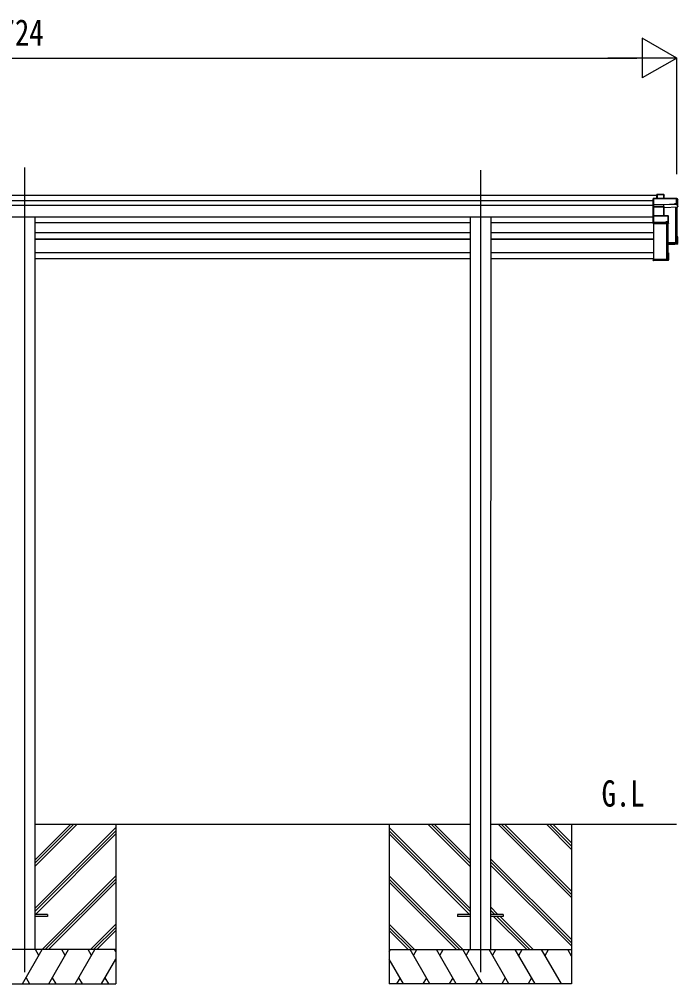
# Model space of a CAD drawing. Units: millimetres, scale not verified. Extents: x -14718 to 14718, y -10395 to 10395.
# Drawn here: x 599 to 3489, y -5538 to -1304 of the extents above; entities that cross this region are included whole.
import ezdxf
from ezdxf.enums import TextEntityAlignment as Align

# ---------------------------------------------------------------- set-up
doc = ezdxf.new("R2010")
doc.units = ezdxf.units.MM
doc.header["$LTSCALE"] = 50
for name, color, linetype in [('0-2_USER1', 3, 'Continuous'), ('0-4_YKK_12', 2, 'Continuous'), ('0-5_YKK_13', 4, 'Continuous'), ('0-6_YKK_A1', 4, 'Continuous'), ('0-7_YKK_D', 6, 'Continuous')]:
    doc.layers.add(name, color=color, linetype=linetype)
doc.styles.add('ＭＳ ゴシック', font='')
doc.styles.get('ＭＳ ゴシック').set_extended_font_data('MS Gothic')

msp = doc.modelspace()

# ---------------------------------------------------------------- linework, layer by layer
at = {"layer": '0-4_YKK_12'}
for p, q in [((622.57, -1954.32), (622.57, -2422.32)), ((2622.57, -1965.55), (2622.57, -2422.32)), ((622.57, -2422.32), (622.57, -5487.5)), ((2622.57, -2422.32), (2622.57, -5487.5))]:
    msp.add_line(p, q, dxfattribs=at)
at = {"layer": '0-5_YKK_13'}
for p, q in [((3396.67, -2073.78), (3397.52, -2072.84)), ((3396.67, -2090.54), (3396.67, -2073.78)), ((3397.52, -2090.54), (3397.52, -2072.84)), ((3397.67, -2072.73), (3427.23, -2072.73)), ((3427.23, -2073.18), (3427.23, -2072.73)), ((3427.66, -2072.98), (3429.41, -2075.97)), ((3427.73, -2073.23), (3427.73, -2090.54)), ((3429.48, -2076.22), (3427.73, -2073.23)), ((3381.52, -2090.65), (3380.67, -2091.59)), ((3380.67, -2117.01), (3380.67, -2091.59)), ((3381.67, -2090.98), (3381.67, -2117.37)), ((3483.7, -2090.98), (3381.67, -2090.98)), ((3381.82, -2090.54), (3483.7, -2090.54)), ((3428.16, -2117.37), (3476.17, -2115.28)), ((3476.17, -2115.83), (3428.17, -2117.91)), ((3429.48, -2090.54), (3429.48, -2076.22)), ((3476.17, -2115.28), (3476.17, -2115.83)), ((3483.7, -2090.98), (3483.7, -2090.54)), ((3483.7, -2112.86), (3483.7, -2090.98)), ((3484.13, -2090.78), (3488.54, -2098.33)), ((3484.2, -2112.91), (3484.66, -2113.7)), ((3484.66, -2116.7), (3484.66, -2113.7)), ((3484.66, -2116.7), (3488.61, -2127.21)), ((3488.61, -2127.21), (3488.61, -2098.57)), ((3381.53, -2117.72), (3380.67, -2117.01)), ((3380.67, -2126.51), (3380.67, -2117.01)), ((3381.81, -2127.46), (3380.67, -2126.51)), ((3380.67, -2167.31), (3380.67, -2126.51)), ((3381.67, -2117.37), (3428.16, -2117.37)), ((3381.67, -2117.91), (3381.67, -2127.27)), ((3428.17, -2117.91), (3381.67, -2117.91)), ((3381.67, -2127.27), (3427.7, -2127.27)), ((3381.67, -2127.81), (3381.67, -2166.29)), ((3427.7, -2127.27), (3427.7, -2127.81)), ((3428.17, -2127.29), (3428.17, -2117.91)), ((3428.2, -2127.9), (3428.2, -2166.29)), ((3429.06, -2130.2), (3428.2, -2127.9)), ((3428.68, -2127.4), (3429.57, -2129.77)), ((3429.09, -2166.29), (3429.09, -2130.08)), ((3429.57, -2129.77), (3488.61, -2127.21)), ((3381.53, -2166.42), (3380.67, -2167.31)), ((3380.67, -2194.28), (3380.67, -2167.31)), ((3381.53, -2195), (3380.67, -2194.28)), ((3380.67, -2199.66), (3380.67, -2194.28)), ((3380.67, -2199.66), (3380.67, -2199.66)), ((3381.67, -2200.5), (3380.67, -2199.66)), ((3381.67, -2166.29), (3446.13, -2166.29)), ((3381.67, -2166.74), (3381.67, -2194.65)), ((3381.67, -2194.65), (3438.6, -2194.65)), ((3381.67, -2195.19), (3381.67, -2200.5)), ((3438.6, -2195.19), (3381.67, -2195.19)), ((3381.67, -2200.5), (3448.09, -2200.5)), ((3438.6, -2192.13), (3446.13, -2192.13)), ((3438.6, -2194.65), (3438.6, -2192.13)), ((3438.6, -2194.65), (3438.6, -2195.19)), ((3438.6, -2196.44), (3438.6, -2195.19)), ((3446.59, -2196.44), (3438.6, -2196.44)), ((3446.13, -2166.29), (3446.13, -2166.74)), ((3446.42, -2166.39), (3448.39, -2167.79)), ((3448.09, -2200.5), (3446.59, -2196.44)), ((3446.63, -2192.18), (3447.09, -2192.97)), ((3447.09, -2195.94), (3447.09, -2192.97)), ((3447.09, -2195.94), (3448.59, -2200)), ((3448.59, -2200), (3448.59, -2168.19)), ((3444.67, -2287.5), (3486.17, -2285.7)), ((3481.82, -2282.41), (3481.82, -2285.89)), ((3484.67, -2259.02), (3488.15, -2259.02)), ((3484.67, -2259.13), (3488.47, -2259.13)), ((3484.67, -2259.89), (3487.67, -2259.89)), ((3484.67, -2263.93), (3486.17, -2261.38)), ((3484.67, -2261.38), (3486.17, -2261.38)), ((3486.17, -2285.7), (3486.17, -2261.38)), ((3487.67, -2259.89), (3488.49, -2259.15)), ((3487.67, -2259.89), (3487.67, -2287.13)), ((3488.61, -2288.12), (3488.61, -2259.49)), ((3487.67, -2287.13), (3444.67, -2289)), ((3476.17, -2291.82), (3444.67, -2293.19)), ((3476.17, -2291.82), (3448.59, -2293.02)), ((3484.66, -2291.12), (3476.17, -2291.49)), ((3476.17, -2291.49), (3476.17, -2291.82)), ((3484.66, -2291.12), (3488.61, -2288.12)), ((3380.67, -2354.07), (3382.67, -2354.07)), ((3380.67, -2354.07), (3380.67, -2354.51)), ((3380.67, -2354.51), (3380.67, -2360.38)), ((3380.67, -2354.51), (3382.67, -2354.51)), ((3447.65, -2360.38), (3380.67, -2360.38)), ((3381.67, -2361.42), (3380.67, -2360.38)), ((3381.53, -2362.7), (3380.67, -2361.8)), ((3381.67, -2361.42), (3448.09, -2361.42)), ((3381.67, -2362.82), (3381.67, -2361.42)), ((3438.6, -2362.82), (3381.67, -2362.82)), ((3438.6, -2362.82), (3381.67, -2362.82)), ((3382.67, -2354.51), (3382.67, -2354.07)), ((3382.67, -2354.51), (3382.67, -2358.89)), ((3382.67, -2358.89), (3446.15, -2358.89)), ((3438.6, -2362.49), (3438.6, -2362.82)), ((3446.59, -2362.49), (3438.6, -2362.49)), ((3438.6, -2362.82), (3438.6, -2362.82)), ((3444.25, -2358.15), (3444.25, -2358.89)), ((3448.09, -2328.62), (3444.67, -2328.62)), ((3444.67, -2329.46), (3447.65, -2329.46)), ((3446.15, -2330.95), (3444.67, -2330.95)), ((3446.15, -2358.89), (3446.15, -2330.95)), ((3448.09, -2361.42), (3446.59, -2362.49)), ((3448.39, -2361.32), (3446.88, -2362.4)), ((3448.45, -2361.27), (3447.65, -2360.38)), ((3448.59, -2360.92), (3448.59, -2329.11)), ((722.57, -5233), (667.57, -5233)), ((722.57, -5242), (667.57, -5242)), ((722.57, -5233), (722.57, -5242)), ((2522.57, -5233), (2522.57, -5242)), ((2577.57, -5233), (2522.57, -5233)), ((2577.57, -5242), (2522.57, -5242)), ((2722.57, -5233), (2667.57, -5233)), ((2722.57, -5242), (2667.57, -5242)), ((2722.57, -5233), (2722.57, -5242))]:
    msp.add_line(p, q, dxfattribs=at)
for points in [[(3427.23, -2090.54), (3427.23, -2073.18), (3397.88, -2073.18), (3397.88, -2090.54)], [(3476.17, -2115.28), (3476.17, -2112.86), (3483.7, -2112.86)], [(3484.66, -2116.7), (3476.17, -2117.07), (3476.17, -2115.83)], [(3488.61, -2098.57), (3484.2, -2091.03), (3484.2, -2112.91)], [(3427.7, -2166.29), (3427.7, -2127.81), (3381.67, -2127.81)], [(3428.17, -2127.29), (3428.17, -2127.29), (3428.17, -2127.29)], [(3446.13, -2192.13), (3446.13, -2166.74), (3381.67, -2166.74)], [(3448.59, -2168.19), (3446.63, -2166.79), (3446.63, -2192.18)], [(3444.67, -2290.04), (3488.61, -2288.12), (3488.61, -2288.12), (3487.67, -2287.13)], [(3380.67, -2360.38), (3380.67, -2360.38), (3380.67, -2361.8)], [(3448.45, -2328.74), (3447.65, -2329.46), (3447.65, -2360.38)]]:
    msp.add_lwpolyline(points, dxfattribs=at)
for centre, radius, start, end in [((3427.23, -2073.23), 0.5, 30.33313, 90), ((3427.34, -2074.59), 1.41, 74.15609, 94.61217), ((3427.24, -2073.23), 0.494, 359.98098, 30.32316), ((3483.7, -2091.04), 0.5, 30.33313, 90), ((3483.81, -2092.39), 1.41, 74.15609, 94.61217), ((3483.81, -2114.27), 1.41, 74.15609, 94.61217), ((3483.7, -2091.03), 0.494, 359.98098, 30.32316), ((3428.57, -2127.77), 0.63, 129.50604, 184.71108), ((3428.7, -2127.9), 0.502, 92.80646, 179.3843), ((3446.13, -2166.79), 0.5, 54.45407, 90), ((3446.24, -2168.15), 1.41, 74.15609, 94.61217), ((3446.24, -2193.54), 1.41, 74.15609, 94.61217), ((3446.13, -2166.79), 0.498, 0.1799, 54.43322)]:
    msp.add_arc(centre, radius, start, end, dxfattribs=at)
for centre, major_axis, ratio, start_param, end_param in [((3397.17, -2073.23), (-0.499, -0.499), 0.052408, 3.0892328, 3.8746309), ((3397.88, -2073.23), (-0.499, 0.499), 0.052408, 4.7647489, 5.550147), ((3381.17, -2091.04), (0.372, 0.372), 0.900404, 5.550147, 6.3355452), ((3381.88, -2091.04), (-0.372, 0.372), 0.900404, 5.4454273, 6.2308254), ((3429.01, -2076.27), (0.257, 0.444), 0.891995, 5.2871388, 6.0006), ((3381.17, -2117.42), (0.372, 0.372), 0.900404, 4.7952921, 5.550147), ((3381.17, -2117.42), (-0.498, 0.498), 0.083094, 3.2244958, 3.9793507), ((3382.17, -2127.76), (-0.498, 0.498), 0.083094, 0.0829031, 0.837758), ((3382.17, -2127.76), (0.372, 0.372), 0.900404, 1.6536995, 2.4085544), ((3427.7, -2127.43), (-1, 0), 0.165356, 4.2226982, 4.712389), ((3427.7, -2127.93), (-0.5, 0), 0.226184, 4.2102939, 4.712389), ((3427.7, -2127.95), (-0.5, -0.046), 0.224394, 3.1821146, 4.1897293), ((3428.16, -2117.42), (-0.011, 0.5), 0.002284, 3.307366, 4.8170591), ((3427.68, -2127.45), (-1, -0.045), 0.165035, 4.1904357, 4.1933299), ((3427.68, -2127.45), (-1, -0.045), 0.165035, 3.1952984, 4.1904357), ((3429.56, -2130.19), (-0.495, -0.086), 0.832908, 4.5579552, 6.0814725), ((3381.17, -2166.79), (0.5, 0.5), 0.02182, 6.2613687, 7.0162236), ((3381.17, -2166.79), (0.372, 0.372), 0.900404, 5.550147, 6.3050019), ((3381.17, -2194.7), (0.372, 0.372), 0.900404, 4.7952921, 5.550147), ((3381.17, -2194.7), (-0.498, 0.498), 0.083094, 3.2244958, 3.9793507), ((3446.59, -2195.94), (-0.479, 0.147), 0.993384, 1.8707271, 3.4377965), ((3448.12, -2200.08), (-0.498, -0.074), 0.830741, 1.394861, 2.1783957), ((3448.12, -2168.22), (0.169, 0.473), 0.931403, 5.0793173, 5.862852), ((3448.12, -2200.08), (0.289, 0.44), 0.847113, 4.5883003, 5.371835), ((3488.09, -2259.52), (-0.474, -0.272), 0.885613, 3.4570579, 4.242456), ((3488.13, -2259.44), (-0.491, 0.117), 0.873782, 4.1213673, 4.1933043), ((3488.14, -2259.44), (-0.257, 0.444), 0.891995, 4.1376391, 4.8511003), ((3381.17, -2362.32), (-0.5, 0.5), 0.02182, 2.4085544, 3.1634093), ((3446.59, -2361.99), (-0.479, 0.147), 0.993384, 1.8707271, 2.4924516), ((3448.12, -2329.04), (-0.498, 0.074), 0.830741, 4.1047896, 4.8883243), ((3448.12, -2360.9), (0.255, 0.46), 0.938446, 3.6212269, 4.4047616), ((3448.12, -2329.04), (-0.289, 0.44), 0.847113, 4.052943, 4.8364777), ((3448.12, -2360.9), (-0.169, 0.473), 0.931403, 3.561926, 4.3454607)]:
    msp.add_ellipse(centre, major_axis=major_axis, ratio=ratio, start_param=start_param, end_param=end_param, dxfattribs=at)
at = {"layer": '0-6_YKK_A1'}
for p, q in [((-2151.53, -2076.58), (3396.67, -2076.58)), ((-2135.53, -2099.46), (3380.67, -2099.46)), ((-2135.53, -2119.62), (3380.67, -2119.62)), ((3479.55, -2127.6), (3479.55, -2284.55)), ((3482.66, -2127.46), (3482.66, -2281.58)), ((3483.17, -2127.44), (3483.17, -2284.26)), ((3484.67, -2127.38), (3484.67, -2284.26)), ((-2135.53, -2170.82), (3380.67, -2170.82)), ((667.77, -2170.82), (667.77, -5387.5)), ((667.77, -2195.14), (2577.37, -2195.14)), ((2667.77, -2195.14), (3380.67, -2195.14)), ((3383.17, -2358.15), (3383.17, -2200.5)), ((3439.55, -2200.5), (3439.55, -2358.15)), ((3443.17, -2200.5), (3443.17, -2357.85)), ((3444.67, -2200.5), (3444.67, -2357.85)), ((2577.37, -2241.85), (667.77, -2241.72)), ((3383.17, -2241.91), (2667.76, -2241.85)), ((667.77, -2268.07), (2577.38, -2268.07)), ((2577.38, -2270.78), (667.77, -2270.78)), ((706.52, -2268.07), (706.52, -2270.78)), ((714.67, -2268.07), (714.67, -2270.78)), ((886.52, -2268.07), (886.52, -2270.78)), ((894.67, -2268.07), (894.67, -2270.78)), ((1066.52, -2268.07), (1066.52, -2270.78)), ((1074.67, -2268.07), (1074.67, -2270.78)), ((1246.52, -2268.07), (1246.52, -2270.78)), ((1254.67, -2268.07), (1254.67, -2270.78)), ((1426.52, -2268.07), (1426.52, -2270.78)), ((1434.67, -2268.07), (1434.67, -2270.78)), ((1606.52, -2268.07), (1606.52, -2270.78)), ((1614.67, -2268.07), (1614.67, -2270.78)), ((1786.52, -2268.07), (1786.52, -2270.78)), ((1794.67, -2268.07), (1794.67, -2270.78)), ((1966.52, -2268.07), (1966.52, -2270.78)), ((1974.67, -2268.07), (1974.67, -2270.78)), ((2146.52, -2268.07), (2146.52, -2270.78)), ((2154.67, -2268.07), (2154.67, -2270.78)), ((2326.52, -2268.07), (2326.52, -2270.78)), ((2334.67, -2268.07), (2334.67, -2270.78)), ((2506.52, -2268.07), (2506.52, -2270.78)), ((2514.67, -2268.07), (2514.67, -2270.78)), ((2667.76, -2268.07), (3383.17, -2268.07)), ((3383.17, -2270.78), (2667.76, -2270.78)), ((2686.52, -2268.07), (2686.52, -2270.78)), ((2694.67, -2268.07), (2694.67, -2270.78)), ((2866.52, -2268.07), (2866.52, -2270.78)), ((2874.67, -2268.07), (2874.67, -2270.78)), ((3046.52, -2268.07), (3046.52, -2270.78)), ((3054.67, -2268.07), (3054.67, -2270.78)), ((3226.52, -2268.07), (3226.52, -2270.78)), ((3234.67, -2268.07), (3234.67, -2270.78)), ((3479.55, -2284.55), (3444.67, -2284.55)), ((3479.55, -2284.56), (3444.67, -2284.56)), ((3482.66, -2281.58), (3479.76, -2284.47)), ((3484.37, -2284.55), (3483.47, -2284.55)), ((2577.38, -2329.34), (667.77, -2329.34)), ((2577.38, -2355.41), (667.77, -2355.42)), ((3383.17, -2329.34), (2667.75, -2329.34)), ((3380.67, -2355.41), (2667.75, -2355.41)), ((3382.67, -2355.42), (3383.17, -2355.42)), ((3439.55, -2358.15), (3383.17, -2358.15)), ((3442.66, -2355.18), (3439.76, -2358.06)), ((3444.37, -2358.15), (3443.47, -2358.15)), ((667.57, -5023.13), (853.2, -4837.5)), ((667.57, -5008.99), (839.06, -4837.5)), ((667.57, -4994.85), (824.92, -4837.5)), ((667.57, -5206.98), (1022.57, -4851.98)), ((667.57, -5221.12), (1022.57, -4866.12)), ((667.77, -4837.5), (2577.57, -4837.5)), ((1022.57, -4837.5), (1022.57, -5537.5)), ((2222.57, -4837.5), (2222.57, -5537.5)), ((2577.57, -5206.98), (2222.57, -4851.98)), ((2577.57, -5221.12), (2222.57, -4866.12)), ((2577.57, -5023.13), (2391.93, -4837.5)), ((2577.57, -5008.99), (2406.08, -4837.5)), ((2577.57, -4994.85), (2420.22, -4837.5)), ((2667.57, -4837.5), (3482.6, -4837.5)), ((3022.57, -5159.76), (2700.3, -4837.5)), ((3022.57, -5145.62), (2714.44, -4837.5)), ((3022.57, -5131.48), (2728.59, -4837.5)), ((3022.57, -4947.63), (2912.44, -4837.5)), ((3022.57, -4933.49), (2926.58, -4837.5)), ((3022.57, -4919.34), (2940.72, -4837.5)), ((3022.57, -4837.5), (3022.57, -5537.5)), ((669.83, -5233), (1022.57, -4880.26)), ((2575.31, -5233), (2222.57, -4880.26)), ((3022.57, -5343.61), (2667.57, -4988.61)), ((3022.57, -5357.75), (2667.57, -5002.75)), ((3022.57, -5371.89), (2667.57, -5016.9)), ((699.18, -5387.5), (1022.57, -5064.11)), ((713.32, -5387.5), (1022.57, -5078.25)), ((2545.96, -5387.5), (2222.57, -5064.11)), ((2531.82, -5387.5), (2222.57, -5078.25)), ((727.46, -5387.5), (1022.57, -5092.39)), ((2517.67, -5387.5), (2222.57, -5092.39)), ((2699.82, -5233), (2667.57, -5200.74)), ((2685.68, -5233), (2667.57, -5214.88)), ((2671.54, -5233), (2667.57, -5229.03)), ((2826.04, -5387.5), (2680.54, -5242)), ((2840.18, -5387.5), (2694.68, -5242)), ((2854.33, -5387.5), (2708.82, -5242)), ((911.31, -5387.5), (1022.57, -5276.24)), ((925.45, -5387.5), (1022.57, -5290.38)), ((2333.83, -5387.5), (2222.57, -5276.24)), ((2319.68, -5387.5), (2222.57, -5290.38)), ((939.59, -5387.5), (1022.57, -5304.53)), ((2305.54, -5387.5), (2222.57, -5304.53)), ((1022.57, -5387.5), (222.57, -5387.5)), ((613.53, -5537.5), (700.13, -5387.5)), ((685.13, -5413.48), (670.13, -5387.5)), ((729, -5537.5), (815.6, -5387.5)), ((800.6, -5413.48), (785.6, -5387.5)), ((844.47, -5537.5), (931.07, -5387.5)), ((916.07, -5413.48), (901.07, -5387.5)), ((1022.57, -5397.95), (1016.54, -5387.5)), ((2222.57, -5387.5), (3022.57, -5387.5)), ((2222.57, -5397.95), (2228.6, -5387.5)), ((2400.67, -5537.5), (2314.07, -5387.5)), ((2329.07, -5413.48), (2344.07, -5387.5)), ((2516.14, -5537.5), (2429.54, -5387.5)), ((2444.54, -5413.48), (2459.54, -5387.5)), ((2631.61, -5537.5), (2545.01, -5387.5)), ((2560.01, -5413.48), (2575.01, -5387.5)), ((2747.08, -5537.5), (2660.48, -5387.5)), ((2675.48, -5413.48), (2690.48, -5387.5)), ((2862.55, -5537.5), (2775.95, -5387.5)), ((2790.95, -5413.48), (2805.95, -5387.5)), ((2978.02, -5537.5), (2891.42, -5387.5)), ((2906.42, -5413.48), (2921.42, -5387.5)), ((3022.57, -5416.44), (3005.86, -5387.5)), ((3020.86, -5413.48), (3022.57, -5410.52)), ((959.94, -5537.5), (1022.57, -5429.02)), ((2285.2, -5537.5), (2222.57, -5429.02)), ((222.57, -5537.5), (1022.57, -5537.5)), ((628.53, -5511.52), (643.52, -5537.5)), ((744, -5511.52), (758.99, -5537.5)), ((859.47, -5511.52), (874.46, -5537.5)), ((974.94, -5511.52), (989.93, -5537.5)), ((3022.57, -5537.5), (2222.57, -5537.5)), ((2270.2, -5511.52), (2255.2, -5537.5)), ((2385.67, -5511.52), (2370.67, -5537.5)), ((2501.14, -5511.52), (2486.14, -5537.5)), ((2616.61, -5511.52), (2601.61, -5537.5)), ((2732.08, -5511.52), (2717.08, -5537.5)), ((2847.55, -5511.52), (2832.55, -5537.5))]:
    msp.add_line(p, q, dxfattribs=at)
for points in [[(2577.37, -2170.82), (2577.57, -4662.5), (2577.57, -5387.5)], [(2667.77, -2170.82), (2667.57, -4662.5), (2667.57, -5387.5)]]:
    msp.add_lwpolyline(points, dxfattribs=at)
for centre, radius, start, end in [((3479.55, -2284.25), 0.301, 269.97302, 314.80486), ((3482.87, -2281.8), 0.3, 0.29363, 134.92849), ((3483.47, -2284.26), 0.299, 180.1578, 270.15693), ((3484.37, -2284.26), 0.299, 269.84307, 359.8422), ((3439.55, -2357.85), 0.301, 269.97302, 314.80486), ((3442.87, -2355.39), 0.3, 0.29363, 134.92849), ((3443.47, -2357.85), 0.299, 180.1578, 270.15693), ((3444.37, -2357.85), 0.299, 269.84307, 359.8422)]:
    msp.add_arc(centre, radius, start, end, dxfattribs=at)
at = {"layer": '0-7_YKK_D'}
for p, q in [((3484.67, -1473.94), (3333.11, -1386.44)), ((3333.11, -1386.44), (3333.11, -1561.44)), ((-2064.53, -1473.94), (3309.67, -1473.94)), ((3484.67, -1473.94), (3181.56, -1473.94)), ((3484.67, -1473.94), (3333.11, -1561.44)), ((3484.67, -1983.47), (3484.67, -1472.94))]:
    msp.add_line(p, q, dxfattribs=at)

# ---------------------------------------------------------------- texts
at = {"layer": '0-2_USER1', "style": 'ＭＳ ゴシック', "width": 0.8}
msp.add_text('G.L', height=115.5, dxfattribs=at).set_placement((3154.53, -4794.5), align=Align.BOTTOM_LEFT)
at = {"layer": '0-7_YKK_D', "style": 'ＭＳ ゴシック', "width": 0.8}
msp.add_text('L=5724', height=115.5, dxfattribs=at).set_placement((328.57, -1453.94), align=Align.BOTTOM_LEFT)

doc.saveas('drawing.dxf')
